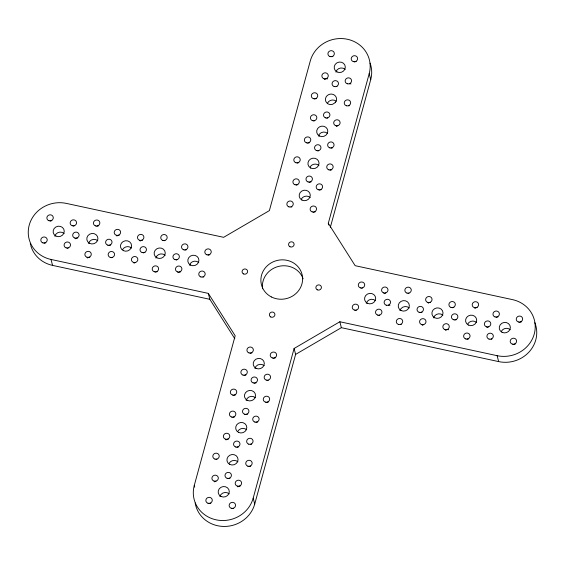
<?xml version="1.0" encoding="UTF-8"?>
<svg xmlns="http://www.w3.org/2000/svg" width="565" height="565" viewBox="0 0 565 565"><rect width="100%" height="100%" fill="white"/><g stroke="black" fill="none" stroke-linecap="round" stroke-linejoin="round"><path stroke-width="0.85" d="M194.706 487.129L194.275 485.434L235.174 335.765L208.308 293.383L51.027 259.462A30.552 28.617 -14.4 0 1 29.232 225.075A30.552 28.617 -14.4 0 1 66.352 203.4L223.634 237.321L269.385 210.604L310.284 60.935A30.552 28.617 -14.4 0 1 347.404 39.253A30.552 28.617 -14.4 0 1 369.206 73.641L370.725 79.566L330.285 227.533M195.172 502.984A30.552 28.617 -14.4 0 0 223.712 526.446A30.552 28.617 -14.4 0 0 254.716 504.065L253.191 498.139L294.097 348.478L339.848 321.753L497.129 355.682A30.552 28.617 -14.4 0 0 534.25 334A30.552 28.617 -14.4 0 0 512.455 299.612L355.166 265.691L328.3 223.309L369.206 73.641M254.716 504.065L295.615 354.396L294.097 348.478M295.615 354.396L341.366 327.679L498.648 361.6A30.552 28.617 -14.4 0 0 528.904 352.15A30.552 28.617 -14.4 0 0 534.843 322.7M30.863 245.867A30.552 28.617 -14.4 0 0 52.545 265.388L209.834 299.309L234.814 338.718M497.129 355.682L498.648 361.6M328.3 223.309L328.738 225.004M339.848 321.753L341.366 327.679M208.308 293.383L209.834 299.309M51.027 259.462L52.545 265.388M30.644 245.069A30.552 28.617 -14.4 0 1 30.27 243.444M370.089 63.125A30.552 28.617 -14.4 0 1 370.725 79.566M253.191 498.139A30.552 28.617 -14.4 0 1 216.07 519.821A30.552 28.617 -14.4 0 1 194.275 485.434M354.566 61.938A3.228 3.023 -14.4 0 1 356.204 61.613M332.079 56.655A3.228 3.023 -14.4 0 1 332.919 56.592M349.311 83.825A3.228 3.023 -14.4 0 1 350.971 83.91M324.522 79.524A3.228 3.023 -14.4 0 1 327.686 78.888M348.4 105.832A3.228 3.023 -14.4 0 1 349.241 105.768M336.217 86.615A3.228 3.023 -14.4 0 1 337.058 86.551M326.86 118.205A3.228 3.023 -14.4 0 1 327.658 117.944M336.345 126.461A3.228 3.023 -14.4 0 1 337.849 125.748M313.773 120.995A3.228 3.023 -14.4 0 1 314.571 120.726M330.998 148.171A3.228 3.023 -14.4 0 1 332.637 147.839M317.911 150.954A3.228 3.023 -14.4 0 1 318.709 150.686M307.713 143.15A3.228 3.023 -14.4 0 1 309.352 142.818M330.087 170.171A3.228 3.023 -14.4 0 1 331.726 169.839M297.169 163.066A3.228 3.023 -14.4 0 1 298.807 162.741M309.345 182.283A3.228 3.023 -14.4 0 1 310.983 181.958M319.543 190.087A3.228 3.023 -14.4 0 1 321.181 189.762M296.258 185.066A3.228 3.023 -14.4 0 1 297.896 184.741M313.483 212.242A3.228 3.023 -14.4 0 1 315.122 211.917M291.003 206.96A3.228 3.023 -14.4 0 1 291.844 206.896M250.295 353.266A3.228 3.023 -14.4 0 1 251.934 352.941M273.573 358.288A3.228 3.023 -14.4 0 1 275.212 357.963M244.235 375.421A3.228 3.023 -14.4 0 1 245.874 375.089M267.52 380.443A3.228 3.023 -14.4 0 1 268.319 380.174M254.434 383.225A3.228 3.023 -14.4 0 1 256.072 382.901M233.684 395.338A3.228 3.023 -14.4 0 1 235.33 395.013M266.609 402.442A3.228 3.023 -14.4 0 1 268.248 402.111M232.78 417.344A3.228 3.023 -14.4 0 1 234.419 417.012M245.867 414.555A3.228 3.023 -14.4 0 1 247.505 414.23M256.058 422.366A3.228 3.023 -14.4 0 1 257.704 422.034M226.021 439.944A3.228 3.023 -14.4 0 1 226.727 439.492M227.526 439.231A3.228 3.023 -14.4 0 1 228.366 439.167M250.804 444.252A3.228 3.023 -14.4 0 1 251.644 444.189M236.919 447.303A3.228 3.023 -14.4 0 1 238.557 446.972M216.176 459.416A3.228 3.023 -14.4 0 1 216.974 459.147M249.101 466.52A3.228 3.023 -14.4 0 1 250.74 466.189M214.559 481.867A3.228 3.023 -14.4 0 1 216.07 481.154M228.359 478.633A3.228 3.023 -14.4 0 1 229.997 478.301M237.844 486.889A3.228 3.023 -14.4 0 1 240.189 486.112M209.212 503.57A3.228 3.023 -14.4 0 1 210.851 503.245M232.498 508.592A3.228 3.023 -14.4 0 1 233.296 508.323M50.221 221.056A3.228 3.023 -14.4 0 1 51.86 220.731M44.169 243.211A3.228 3.023 -14.4 0 1 45.807 242.886M73.507 226.078A3.228 3.023 -14.4 0 1 74.305 225.816M67.454 248.233A3.228 3.023 -14.4 0 1 68.252 247.971M75.336 238.804A3.228 3.023 -14.4 0 1 77.68 238.027M96.784 226.24A3.228 3.023 -14.4 0 1 98.423 225.915M87.519 258.021A3.228 3.023 -14.4 0 1 88.225 257.576M89.023 257.308A3.228 3.023 -14.4 0 1 89.863 257.245M108.967 245.457A3.228 3.023 -14.4 0 1 110.606 245.132M116.856 236.029A3.228 3.023 -14.4 0 1 119.201 235.252M111.503 257.739A3.228 3.023 -14.4 0 1 112.308 257.471M140.134 241.05A3.228 3.023 -14.4 0 1 140.84 240.605M141.638 240.337A3.228 3.023 -14.4 0 1 142.479 240.273M134.082 263.205A3.228 3.023 -14.4 0 1 135.586 262.492M143.383 252.88A3.228 3.023 -14.4 0 1 145.021 252.555M164.125 240.768A3.228 3.023 -14.4 0 1 164.924 240.499M155.559 272.097A3.228 3.023 -14.4 0 1 157.197 271.765M176.301 259.985A3.228 3.023 -14.4 0 1 177.106 259.716M184.896 250.104A3.228 3.023 -14.4 0 1 186.535 249.779M178.137 272.711A3.228 3.023 -14.4 0 1 180.482 271.927M208.174 255.126A3.228 3.023 -14.4 0 1 209.82 254.801M202.92 277.012A3.228 3.023 -14.4 0 1 203.76 276.949M519.609 322.297A3.228 3.023 -14.4 0 1 521.248 321.972M513.55 344.452A3.228 3.023 -14.4 0 1 515.195 344.12M491.07 339.162A3.228 3.023 -14.4 0 1 491.91 339.099M496.324 317.276A3.228 3.023 -14.4 0 1 497.963 316.951M487.03 327.601A3.228 3.023 -14.4 0 1 488.534 326.888M466.994 339.268A3.228 3.023 -14.4 0 1 468.632 338.936M474.847 308.384A3.228 3.023 -14.4 0 1 477.192 307.607M454.811 320.051A3.228 3.023 -14.4 0 1 456.449 319.719M445.51 330.377A3.228 3.023 -14.4 0 1 448.674 329.741M452.268 307.777A3.228 3.023 -14.4 0 1 453.907 307.445M428.284 303.2A3.228 3.023 -14.4 0 1 428.99 302.755M429.788 302.487A3.228 3.023 -14.4 0 1 430.629 302.423M420.395 312.629A3.228 3.023 -14.4 0 1 422.034 312.304M422.232 325.355A3.228 3.023 -14.4 0 1 423.736 324.642M400.451 324.48A3.228 3.023 -14.4 0 1 401.291 324.416M408.22 293.412A3.228 3.023 -14.4 0 1 409.018 293.15M388.275 305.262A3.228 3.023 -14.4 0 1 389.935 305.34M378.882 315.404A3.228 3.023 -14.4 0 1 379.68 315.136M384.228 293.701A3.228 3.023 -14.4 0 1 385.733 292.988M361.657 288.228A3.228 3.023 -14.4 0 1 362.455 287.966M355.597 310.383A3.228 3.023 -14.4 0 1 356.402 310.114M335.878 72.052A5.586 5.233 -14.4 0 1 345.173 69.354M314.677 98.995A3.228 3.023 -14.4 0 1 316.315 98.663M301.406 198.915A5.586 5.233 -14.4 0 1 310.15 197.503M327.516 103.077A5.586 5.233 -14.4 0 1 336.175 101.184M318.37 136.123A5.586 5.233 -14.4 0 1 327.665 133.432M310.157 166.873A5.586 5.233 -14.4 0 1 318.907 165.467M54.819 236.191A5.586 5.233 -14.4 0 1 64.113 233.493M88.493 243.451A5.586 5.233 -14.4 0 1 97.787 240.754M122.704 249.426A5.586 5.233 -14.4 0 1 131.454 248.021M155.827 257.979A5.586 5.233 -14.4 0 1 165.121 255.281M189.494 265.239A5.586 5.233 -14.4 0 1 198.788 262.541M399.921 310.623A5.586 5.233 -14.4 0 1 409.215 307.925M366.254 303.363A5.586 5.233 -14.4 0 1 375.548 300.665M433.588 317.883A5.586 5.233 -14.4 0 1 442.882 315.185M467.806 323.858A5.586 5.233 -14.4 0 1 476.549 322.453M501.473 331.118A5.586 5.233 -14.4 0 1 510.216 329.713M219.87 496.55A5.586 5.233 -14.4 0 1 229.164 493.852M229.171 463.222A5.586 5.233 -14.4 0 1 237.914 461.817M237.922 431.187A5.586 5.233 -14.4 0 1 246.672 429.774M246.135 400.437A5.586 5.233 -14.4 0 1 255.429 397.739M254.893 368.401A5.586 5.233 -14.4 0 1 264.18 365.703M262.584 288.793A20.954 19.627 -14.4 0 1 278.594 266.398A20.954 19.627 -14.4 0 1 303.123 278.813M335.179 102.661L332.467 104.348A5.586 5.233 -14.4 0 1 325.814 101.41A5.586 5.233 -14.4 0 1 328.406 94.751A5.586 5.233 -14.4 0 1 335.617 96.269L335.787 96.523A5.586 5.233 -14.4 0 1 335.179 102.661M289.965 246.75A2.797 2.62 -14.4 0 0 294.118 244.32A2.797 2.62 -14.4 0 0 289.93 242.201A2.797 2.62 -14.4 0 0 289.965 246.75M270.769 316.979A2.797 2.62 -14.4 0 0 274.929 314.55A2.797 2.62 -14.4 0 0 270.734 312.431A2.797 2.62 -14.4 0 0 270.769 316.979M353.323 61.613A3.228 3.023 -14.4 0 0 357.581 58.089A3.228 3.023 -14.4 0 0 352.334 56.465A3.228 3.023 -14.4 0 0 353.323 61.613M330.045 56.592A3.228 3.023 -14.4 0 0 334.296 53.068A3.228 3.023 -14.4 0 0 329.056 51.443A3.228 3.023 -14.4 0 0 330.045 56.592M347.27 83.768A3.228 3.023 -14.4 0 0 351.529 80.244A3.228 3.023 -14.4 0 0 346.281 78.62A3.228 3.023 -14.4 0 0 347.27 83.768M323.992 78.747A3.228 3.023 -14.4 0 0 328.244 75.223A3.228 3.023 -14.4 0 0 322.996 73.598A3.228 3.023 -14.4 0 0 323.992 78.747M346.366 105.768A3.228 3.023 -14.4 0 0 350.618 102.244A3.228 3.023 -14.4 0 0 345.37 100.619A3.228 3.023 -14.4 0 0 346.366 105.768M334.183 86.551A3.228 3.023 -14.4 0 0 338.435 83.027A3.228 3.023 -14.4 0 0 333.195 81.402A3.228 3.023 -14.4 0 0 334.183 86.551M325.624 117.88A3.228 3.023 -14.4 0 0 329.875 114.356A3.228 3.023 -14.4 0 0 324.628 112.739A3.228 3.023 -14.4 0 0 325.624 117.88M335.815 125.691A3.228 3.023 -14.4 0 0 340.066 122.167A3.228 3.023 -14.4 0 0 334.826 120.543A3.228 3.023 -14.4 0 0 335.815 125.691M312.537 120.67A3.228 3.023 -14.4 0 0 316.788 117.146A3.228 3.023 -14.4 0 0 311.541 115.521A3.228 3.023 -14.4 0 0 312.537 120.67M329.762 147.839A3.228 3.023 -14.4 0 0 334.014 144.315A3.228 3.023 -14.4 0 0 328.766 142.698A3.228 3.023 -14.4 0 0 329.762 147.839M316.675 150.629A3.228 3.023 -14.4 0 0 320.927 147.105A3.228 3.023 -14.4 0 0 315.68 145.48A3.228 3.023 -14.4 0 0 316.675 150.629M306.477 142.818A3.228 3.023 -14.4 0 0 310.736 139.294A3.228 3.023 -14.4 0 0 305.488 137.676A3.228 3.023 -14.4 0 0 306.477 142.818M328.851 169.846A3.228 3.023 -14.4 0 0 333.11 166.322A3.228 3.023 -14.4 0 0 327.862 164.697A3.228 3.023 -14.4 0 0 328.851 169.846M295.926 162.741A3.228 3.023 -14.4 0 0 300.185 159.217A3.228 3.023 -14.4 0 0 294.937 157.593A3.228 3.023 -14.4 0 0 295.926 162.741M308.109 181.958A3.228 3.023 -14.4 0 0 312.367 178.434A3.228 3.023 -14.4 0 0 307.12 176.81A3.228 3.023 -14.4 0 0 308.109 181.958M318.3 189.762A3.228 3.023 -14.4 0 0 322.559 186.238A3.228 3.023 -14.4 0 0 317.311 184.614A3.228 3.023 -14.4 0 0 318.3 189.762M295.022 184.741A3.228 3.023 -14.4 0 0 299.273 181.217A3.228 3.023 -14.4 0 0 294.033 179.599A3.228 3.023 -14.4 0 0 295.022 184.741M312.247 211.917A3.228 3.023 -14.4 0 0 316.506 208.393A3.228 3.023 -14.4 0 0 311.259 206.769A3.228 3.023 -14.4 0 0 312.247 211.917M288.969 206.896A3.228 3.023 -14.4 0 0 293.221 203.372A3.228 3.023 -14.4 0 0 287.981 201.747A3.228 3.023 -14.4 0 0 288.969 206.896M249.052 352.941A3.228 3.023 -14.4 0 0 253.311 349.417A3.228 3.023 -14.4 0 0 248.063 347.793A3.228 3.023 -14.4 0 0 249.052 352.941M272.337 357.963A3.228 3.023 -14.4 0 0 276.589 354.439A3.228 3.023 -14.4 0 0 271.348 352.814A3.228 3.023 -14.4 0 0 272.337 357.963M242.999 375.096A3.228 3.023 -14.4 0 0 247.258 371.572A3.228 3.023 -14.4 0 0 242.011 369.948A3.228 3.023 -14.4 0 0 242.999 375.096M266.285 380.118A3.228 3.023 -14.4 0 0 270.536 376.594A3.228 3.023 -14.4 0 0 265.289 374.969A3.228 3.023 -14.4 0 0 266.285 380.118M253.191 382.901A3.228 3.023 -14.4 0 0 257.449 379.376A3.228 3.023 -14.4 0 0 252.202 377.752A3.228 3.023 -14.4 0 0 253.191 382.901M232.448 395.013A3.228 3.023 -14.4 0 0 236.707 391.489A3.228 3.023 -14.4 0 0 231.459 389.871A3.228 3.023 -14.4 0 0 232.448 395.013M265.373 402.118A3.228 3.023 -14.4 0 0 269.632 398.593A3.228 3.023 -14.4 0 0 264.385 396.969A3.228 3.023 -14.4 0 0 265.373 402.118M231.544 417.019A3.228 3.023 -14.4 0 0 235.796 413.488A3.228 3.023 -14.4 0 0 230.555 411.871A3.228 3.023 -14.4 0 0 231.544 417.019M244.631 414.23A3.228 3.023 -14.4 0 0 248.882 410.706A3.228 3.023 -14.4 0 0 243.642 409.081A3.228 3.023 -14.4 0 0 244.631 414.23M254.822 422.034A3.228 3.023 -14.4 0 0 259.081 418.51A3.228 3.023 -14.4 0 0 253.833 416.892A3.228 3.023 -14.4 0 0 254.822 422.034M225.492 439.167A3.228 3.023 -14.4 0 0 229.743 435.643A3.228 3.023 -14.4 0 0 224.496 434.019A3.228 3.023 -14.4 0 0 225.492 439.167M248.77 444.189A3.228 3.023 -14.4 0 0 253.021 440.665A3.228 3.023 -14.4 0 0 247.781 439.04A3.228 3.023 -14.4 0 0 248.77 444.189M235.683 446.979A3.228 3.023 -14.4 0 0 239.934 443.454A3.228 3.023 -14.4 0 0 234.694 441.83A3.228 3.023 -14.4 0 0 235.683 446.979M214.94 459.091A3.228 3.023 -14.4 0 0 219.192 455.567A3.228 3.023 -14.4 0 0 213.951 453.942A3.228 3.023 -14.4 0 0 214.94 459.091M247.865 466.189A3.228 3.023 -14.4 0 0 252.117 462.664A3.228 3.023 -14.4 0 0 246.87 461.047A3.228 3.023 -14.4 0 0 247.865 466.189M214.029 481.09A3.228 3.023 -14.4 0 0 218.288 477.566A3.228 3.023 -14.4 0 0 213.04 475.942A3.228 3.023 -14.4 0 0 214.029 481.09M227.123 478.308A3.228 3.023 -14.4 0 0 231.375 474.784A3.228 3.023 -14.4 0 0 226.127 473.159A3.228 3.023 -14.4 0 0 227.123 478.308M237.314 486.112A3.228 3.023 -14.4 0 0 241.566 482.588A3.228 3.023 -14.4 0 0 236.325 480.963A3.228 3.023 -14.4 0 0 237.314 486.112M207.977 503.245A3.228 3.023 -14.4 0 0 212.235 499.721A3.228 3.023 -14.4 0 0 206.988 498.097A3.228 3.023 -14.4 0 0 207.977 503.245M231.262 508.267A3.228 3.023 -14.4 0 0 235.513 504.743A3.228 3.023 -14.4 0 0 230.266 503.118A3.228 3.023 -14.4 0 0 231.262 508.267M48.986 220.731A3.228 3.023 -14.4 0 0 53.244 217.207A3.228 3.023 -14.4 0 0 47.997 215.583A3.228 3.023 -14.4 0 0 48.986 220.731M42.933 242.886A3.228 3.023 -14.4 0 0 47.185 239.362A3.228 3.023 -14.4 0 0 41.944 237.738A3.228 3.023 -14.4 0 0 42.933 242.886M72.271 225.753A3.228 3.023 -14.4 0 0 76.522 222.229A3.228 3.023 -14.4 0 0 71.275 220.604A3.228 3.023 -14.4 0 0 72.271 225.753M66.211 247.908A3.228 3.023 -14.4 0 0 70.47 244.384A3.228 3.023 -14.4 0 0 65.222 242.759A3.228 3.023 -14.4 0 0 66.211 247.908M74.806 238.035A3.228 3.023 -14.4 0 0 79.065 234.51A3.228 3.023 -14.4 0 0 73.817 232.886A3.228 3.023 -14.4 0 0 74.806 238.035M95.549 225.915A3.228 3.023 -14.4 0 0 99.807 222.391A3.228 3.023 -14.4 0 0 94.56 220.774A3.228 3.023 -14.4 0 0 95.549 225.915M86.989 257.245A3.228 3.023 -14.4 0 0 91.24 253.72A3.228 3.023 -14.4 0 0 86 252.103A3.228 3.023 -14.4 0 0 86.989 257.245M107.731 245.132A3.228 3.023 -14.4 0 0 111.983 241.608A3.228 3.023 -14.4 0 0 106.743 239.984A3.228 3.023 -14.4 0 0 107.731 245.132M116.326 235.259A3.228 3.023 -14.4 0 0 120.578 231.735A3.228 3.023 -14.4 0 0 115.331 230.11A3.228 3.023 -14.4 0 0 116.326 235.259M110.267 257.407A3.228 3.023 -14.4 0 0 114.526 253.883A3.228 3.023 -14.4 0 0 109.278 252.265A3.228 3.023 -14.4 0 0 110.267 257.407M139.604 240.28A3.228 3.023 -14.4 0 0 143.856 236.756A3.228 3.023 -14.4 0 0 138.616 235.132A3.228 3.023 -14.4 0 0 139.604 240.28M133.552 262.428A3.228 3.023 -14.4 0 0 137.804 258.904A3.228 3.023 -14.4 0 0 132.556 257.287A3.228 3.023 -14.4 0 0 133.552 262.428M142.14 252.555A3.228 3.023 -14.4 0 0 146.399 249.031A3.228 3.023 -14.4 0 0 141.151 247.406A3.228 3.023 -14.4 0 0 142.14 252.555M162.882 240.443A3.228 3.023 -14.4 0 0 167.141 236.919A3.228 3.023 -14.4 0 0 161.894 235.294A3.228 3.023 -14.4 0 0 162.882 240.443M154.323 271.772A3.228 3.023 -14.4 0 0 158.581 268.248A3.228 3.023 -14.4 0 0 153.334 266.623A3.228 3.023 -14.4 0 0 154.323 271.772M175.065 259.66A3.228 3.023 -14.4 0 0 179.324 256.129A3.228 3.023 -14.4 0 0 174.077 254.511A3.228 3.023 -14.4 0 0 175.065 259.66M183.66 249.779A3.228 3.023 -14.4 0 0 187.912 246.255A3.228 3.023 -14.4 0 0 182.672 244.631A3.228 3.023 -14.4 0 0 183.66 249.779M177.608 271.935A3.228 3.023 -14.4 0 0 181.859 268.41A3.228 3.023 -14.4 0 0 176.612 266.786A3.228 3.023 -14.4 0 0 177.608 271.935M206.938 254.801A3.228 3.023 -14.4 0 0 211.197 251.277A3.228 3.023 -14.4 0 0 205.95 249.652A3.228 3.023 -14.4 0 0 206.938 254.801M200.886 276.956A3.228 3.023 -14.4 0 0 205.137 273.432A3.228 3.023 -14.4 0 0 199.897 271.807A3.228 3.023 -14.4 0 0 200.886 276.956M518.373 321.972A3.228 3.023 -14.4 0 0 522.625 318.448A3.228 3.023 -14.4 0 0 517.378 316.824A3.228 3.023 -14.4 0 0 518.373 321.972M512.314 344.127A3.228 3.023 -14.4 0 0 516.572 340.603A3.228 3.023 -14.4 0 0 511.325 338.979A3.228 3.023 -14.4 0 0 512.314 344.127M489.036 339.106A3.228 3.023 -14.4 0 0 493.287 335.582A3.228 3.023 -14.4 0 0 488.047 333.957A3.228 3.023 -14.4 0 0 489.036 339.106M495.088 316.951A3.228 3.023 -14.4 0 0 499.347 313.427A3.228 3.023 -14.4 0 0 494.1 311.802A3.228 3.023 -14.4 0 0 495.088 316.951M486.493 326.824A3.228 3.023 -14.4 0 0 490.752 323.3A3.228 3.023 -14.4 0 0 485.505 321.683A3.228 3.023 -14.4 0 0 486.493 326.824M465.751 338.944A3.228 3.023 -14.4 0 0 470.009 335.419A3.228 3.023 -14.4 0 0 464.762 333.795A3.228 3.023 -14.4 0 0 465.751 338.944M474.318 307.614A3.228 3.023 -14.4 0 0 478.569 304.09A3.228 3.023 -14.4 0 0 473.322 302.466A3.228 3.023 -14.4 0 0 474.318 307.614M453.575 319.726A3.228 3.023 -14.4 0 0 457.827 316.202A3.228 3.023 -14.4 0 0 452.579 314.578A3.228 3.023 -14.4 0 0 453.575 319.726M444.98 329.6A3.228 3.023 -14.4 0 0 449.232 326.076A3.228 3.023 -14.4 0 0 443.991 324.451A3.228 3.023 -14.4 0 0 444.98 329.6M451.032 307.452A3.228 3.023 -14.4 0 0 455.291 303.921A3.228 3.023 -14.4 0 0 450.044 302.303A3.228 3.023 -14.4 0 0 451.032 307.452M427.754 302.43A3.228 3.023 -14.4 0 0 432.006 298.899A3.228 3.023 -14.4 0 0 426.766 297.282A3.228 3.023 -14.4 0 0 427.754 302.43M419.159 312.304A3.228 3.023 -14.4 0 0 423.418 308.78A3.228 3.023 -14.4 0 0 418.171 307.155A3.228 3.023 -14.4 0 0 419.159 312.304M421.702 324.578A3.228 3.023 -14.4 0 0 425.954 321.054A3.228 3.023 -14.4 0 0 420.706 319.43A3.228 3.023 -14.4 0 0 421.702 324.578M398.417 324.416A3.228 3.023 -14.4 0 0 402.675 320.892A3.228 3.023 -14.4 0 0 397.428 319.267A3.228 3.023 -14.4 0 0 398.417 324.416M406.977 293.087A3.228 3.023 -14.4 0 0 411.235 289.562A3.228 3.023 -14.4 0 0 405.988 287.938A3.228 3.023 -14.4 0 0 406.977 293.087M386.234 305.199A3.228 3.023 -14.4 0 0 390.493 301.675A3.228 3.023 -14.4 0 0 385.245 300.057A3.228 3.023 -14.4 0 0 386.234 305.199M377.646 315.079A3.228 3.023 -14.4 0 0 381.898 311.555A3.228 3.023 -14.4 0 0 376.65 309.931A3.228 3.023 -14.4 0 0 377.646 315.079M383.699 292.924A3.228 3.023 -14.4 0 0 387.95 289.4A3.228 3.023 -14.4 0 0 382.71 287.776A3.228 3.023 -14.4 0 0 383.699 292.924M243.466 273.905A2.797 2.62 -14.4 0 0 247.625 271.475A2.797 2.62 -14.4 0 0 243.43 269.357A2.797 2.62 -14.4 0 0 243.466 273.905M317.269 289.824A2.797 2.62 -14.4 0 0 321.421 287.394A2.797 2.62 -14.4 0 0 317.233 285.276A2.797 2.62 -14.4 0 0 317.269 289.824M360.421 287.903A3.228 3.023 -14.4 0 0 364.672 284.379A3.228 3.023 -14.4 0 0 359.425 282.754A3.228 3.023 -14.4 0 0 360.421 287.903M354.361 310.058A3.228 3.023 -14.4 0 0 358.62 306.534A3.228 3.023 -14.4 0 0 353.372 304.909A3.228 3.023 -14.4 0 0 354.361 310.058M337.001 71.939A5.586 5.233 -14.4 0 0 345.314 67.087A5.586 5.233 -14.4 0 0 336.931 62.842A5.586 5.233 -14.4 0 0 337.001 71.939M313.441 98.67A3.228 3.023 -14.4 0 0 317.692 95.139A3.228 3.023 -14.4 0 0 312.452 93.522A3.228 3.023 -14.4 0 0 313.441 98.67M319.486 136.017A5.586 5.233 -14.4 0 0 327.799 131.158A5.586 5.233 -14.4 0 0 319.416 126.92A5.586 5.233 -14.4 0 0 319.486 136.017M310.729 168.052A5.586 5.233 -14.4 0 0 319.048 163.2A5.586 5.233 -14.4 0 0 310.658 158.956A5.586 5.233 -14.4 0 0 310.729 168.052M301.978 200.088A5.586 5.233 -14.4 0 0 310.291 195.236A5.586 5.233 -14.4 0 0 301.908 190.991A5.586 5.233 -14.4 0 0 301.978 200.088M401.037 310.51A5.586 5.233 -14.4 0 0 409.35 305.658A5.586 5.233 -14.4 0 0 400.966 301.413A5.586 5.233 -14.4 0 0 401.037 310.51M434.704 317.777A5.586 5.233 -14.4 0 0 443.024 312.918A5.586 5.233 -14.4 0 0 434.633 308.681A5.586 5.233 -14.4 0 0 434.704 317.777M468.378 325.037A5.586 5.233 -14.4 0 0 476.691 320.178A5.586 5.233 -14.4 0 0 468.307 315.941A5.586 5.233 -14.4 0 0 468.378 325.037M502.045 332.298A5.586 5.233 -14.4 0 0 510.357 327.446A5.586 5.233 -14.4 0 0 501.974 323.201A5.586 5.233 -14.4 0 0 502.045 332.298M220.986 496.437A5.586 5.233 -14.4 0 0 229.298 491.585A5.586 5.233 -14.4 0 0 220.915 487.341A5.586 5.233 -14.4 0 0 220.986 496.437M229.743 464.402A5.586 5.233 -14.4 0 0 238.056 459.543A5.586 5.233 -14.4 0 0 229.673 455.305A5.586 5.233 -14.4 0 0 229.743 464.402M238.501 432.366A5.586 5.233 -14.4 0 0 246.813 427.507A5.586 5.233 -14.4 0 0 238.423 423.27A5.586 5.233 -14.4 0 0 238.501 432.366M247.251 400.324A5.586 5.233 -14.4 0 0 255.564 395.472A5.586 5.233 -14.4 0 0 247.18 391.227A5.586 5.233 -14.4 0 0 247.251 400.324M256.009 368.288A5.586 5.233 -14.4 0 0 264.321 363.436A5.586 5.233 -14.4 0 0 255.938 359.192A5.586 5.233 -14.4 0 0 256.009 368.288M55.942 236.078A5.586 5.233 -14.4 0 0 64.255 231.226A5.586 5.233 -14.4 0 0 55.871 226.982A5.586 5.233 -14.4 0 0 55.942 236.078M89.609 243.346A5.586 5.233 -14.4 0 0 97.922 238.487A5.586 5.233 -14.4 0 0 89.538 234.249A5.586 5.233 -14.4 0 0 89.609 243.346M123.276 250.606A5.586 5.233 -14.4 0 0 131.589 245.747A5.586 5.233 -14.4 0 0 123.205 241.509A5.586 5.233 -14.4 0 0 123.276 250.606M156.943 257.866A5.586 5.233 -14.4 0 0 165.255 253.014A5.586 5.233 -14.4 0 0 156.872 248.77A5.586 5.233 -14.4 0 0 156.943 257.866M190.617 265.126A5.586 5.233 -14.4 0 0 198.929 260.274A5.586 5.233 -14.4 0 0 190.539 256.03A5.586 5.233 -14.4 0 0 190.617 265.126M367.37 303.25A5.586 5.233 -14.4 0 0 375.683 298.398A5.586 5.233 -14.4 0 0 367.299 294.153A5.586 5.233 -14.4 0 0 367.37 303.25M271.44 296.978A20.954 19.627 -14.4 0 0 302.614 278.771A20.954 19.627 -14.4 0 0 271.172 262.866A20.954 19.627 -14.4 0 0 271.44 296.978"/></g></svg>
